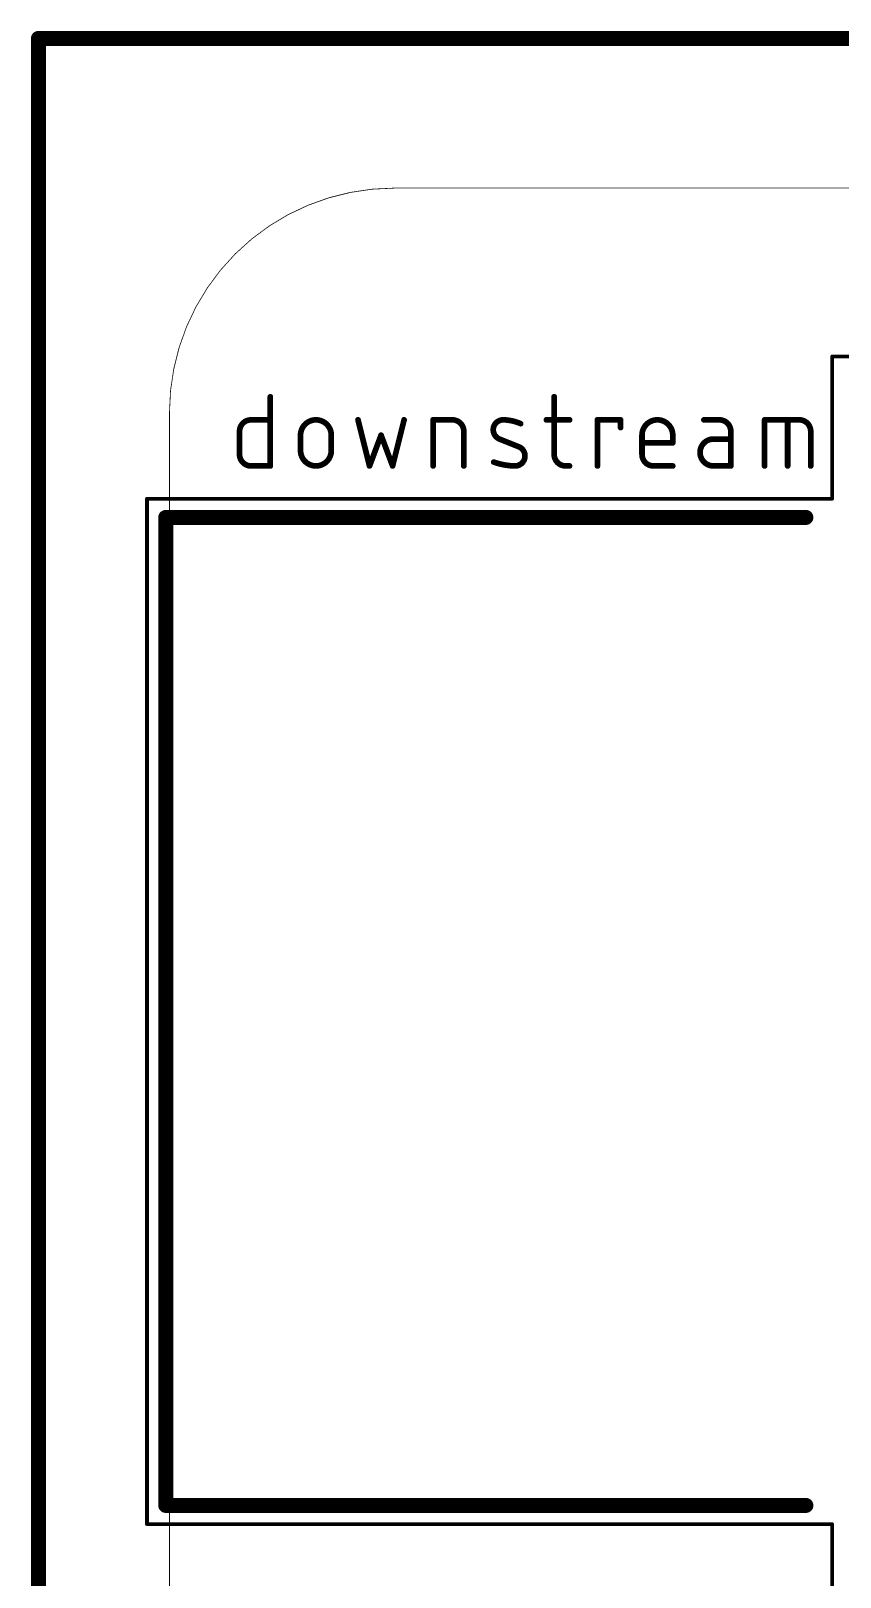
# Model space of a CAD drawing. Extents: x -59.9 to -20.9, y 122.9 to 183.1.
# Drawn here: x -59.85 to -49.04, y 162.44 to 183.1 of the extents above; entities that cross this region are included whole.
import ezdxf

# ---------------------------------------------------------------- set-up
doc = ezdxf.new("R2010")
doc.units = 0
for name, color, linetype in [('1', 12, 'CONTINUOUS'), ('20', 31, 'CONTINUOUS'), ('21', 253, 'CONTINUOUS'), ('39', 12, 'CONTINUOUS')]:
    doc.layers.add(name, color=color, linetype=linetype)

msp = doc.modelspace()

# ---------------------------------------------------------------- linework, layer by layer
at = {"layer": '1', "const_width": 0.2}
for points in [[(-59.75, 183), (-21, 183)], [(-59.75, 123), (-59.75, 183)]]:
    msp.add_lwpolyline(points, dxfattribs=at)
at = {"layer": '1', "const_width": 0.1}
for points in [[(-59.75, 183.05, 1), (-59.75, 182.95)], [(-59.7, 183, 1), (-59.8, 183)]]:
    msp.add_lwpolyline(points, format="xyb", dxfattribs=at)
at = {"layer": '20'}
for points, const_width in [([(-55, 181, 0.4142), (-58, 178)], 0.01), ([(-55, 181.0025, 1), (-55, 180.9975)], 0.005), ([(-55, 180.9975, 1), (-55, 181.0025)], 0.005), ([(-57.9975, 178, 1), (-58.0025, 178)], 0.005), ([(-58.0025, 178, 1), (-57.9975, 178)], 0.005)]:
    msp.add_lwpolyline(points, format="xyb", dxfattribs=dict(at, const_width=const_width))
at = {"layer": '20', "const_width": 0.01}
for points in [[(-55, 181), (-26, 181)], [(-58, 128), (-58, 178)]]:
    msp.add_lwpolyline(points, dxfattribs=at)
at = {"layer": '21'}
for points, const_width in [([(-56.6533, 178.2119), (-56.6533, 177.2881)], 0.0762), ([(-52.8625, 178.2119), (-52.8625, 177.4421)], 0.0762), ([(-56.9099, 177.904), (-56.6533, 177.904)], 0.0762), ([(-55.482, 177.904), (-55.328, 177.2881)], 0.0762), ([(-55.0201, 177.2881), (-54.8661, 177.904)], 0.0762), ([(-54.4793, 177.2881), (-54.4793, 177.904)], 0.0762), ([(-54.4793, 177.904), (-54.2227, 177.904)], 0.0762), ([(-52.9651, 177.904), (-52.6572, 177.904)], 0.0762), ([(-52.2842, 177.2881), (-52.2842, 177.904)], 0.0762), ([(-52.2842, 177.904), (-51.9763, 177.904)], 0.0762), ([(-51.9763, 177.904), (-51.9763, 177.8013)], 0.0762), ([(-50.6573, 177.904), (-50.8626, 177.904)], 0.0762), ([(-50.052, 177.2881), (-50.052, 177.904)], 0.0762), ([(-50.052, 177.904), (-49.5901, 177.904)], 0.0762), ([(-49.7441, 177.2881), (-49.7441, 177.904)], 0.0762), ([(-57.0639, 177.4421), (-57.0639, 177.75)], 0.0762), ([(-56.2493, 177.4934), (-56.2493, 177.6987)], 0.0762), ([(-55.8388, 177.6987), (-55.8388, 177.4934)], 0.0762), ([(-55.328, 177.2881), (-55.1741, 177.6987)], 0.0762), ([(-55.1741, 177.6987), (-55.0201, 177.2881)], 0.0762), ([(-54.0688, 177.75), (-54.0688, 177.2881)], 0.0762), ([(-53.3358, 177.5447), (-53.5924, 177.6474)], 0.0762), ([(-51.6894, 177.4421), (-51.6894, 177.6987)], 0.0762), ([(-51.2788, 177.6987), (-51.2788, 177.596)], 0.0762), ([(-50.5033, 177.6474), (-50.7343, 177.6474)], 0.0762), ([(-50.5033, 177.2881), (-50.5033, 177.75)], 0.0762), ([(-49.4361, 177.75), (-49.4361, 177.2881)], 0.0762), ([(-51.2788, 177.596), (-51.6894, 177.596)], 0.0762), ([(-56.6533, 177.2881), (-56.9099, 177.2881)], 0.0762), ([(-52.7085, 177.2881), (-52.6572, 177.2881)], 0.0762), ([(-51.2788, 177.2881), (-51.5354, 177.2881)], 0.0762), ([(-50.7343, 177.2881), (-50.5033, 177.2881)], 0.0762), ([(-58.05, 176.6), (-49.5, 176.6)], 0.2), ([(-58.05, 163.4), (-58.05, 176.6)], 0.2), ([(-49.5, 163.4), (-58.05, 163.4)], 0.2)]:
    msp.add_lwpolyline(points, dxfattribs=dict(at, const_width=const_width))
for points, const_width in [([(-56.6342, 178.2119, 1), (-56.6723, 178.2119)], 0.0381), ([(-52.8434, 178.2119, 1), (-52.8815, 178.2119)], 0.0381), ([(-56.9099, 177.904, 0.4142), (-57.0639, 177.75)], 0.0762), ([(-56.9099, 177.923, 1), (-56.9099, 177.8849)], 0.0381), ([(-56.9099, 177.8849, 1), (-56.9099, 177.923)], 0.0381), ([(-56.6533, 177.8849, 1), (-56.6533, 177.923)], 0.0381), ([(-55.8388, 177.6987, 1), (-56.2493, 177.6987)], 0.0762), ([(-55.4635, 177.9086, 1), (-55.5005, 177.8993)], 0.0381), ([(-54.8476, 177.8993, 1), (-54.8846, 177.9086)], 0.0381), ([(-54.4603, 177.904, 1), (-54.4984, 177.904)], 0.0381), ([(-54.4793, 177.923, 1), (-54.4793, 177.8849)], 0.0381), ([(-54.0688, 177.75, 0.4142), (-54.2227, 177.904)], 0.0762), ([(-54.2227, 177.923, 1), (-54.2227, 177.8849)], 0.0381), ([(-54.2227, 177.8849, 1), (-54.2227, 177.923)], 0.0381), ([(-53.541, 177.904, 0.8318), (-53.5924, 177.6474)], 0.0762), ([(-53.5408, 177.923, 1), (-53.5413, 177.8849)], 0.0381), ([(-53.3101, 177.8526, 0.1026), (-53.541, 177.904)], 0.0762), ([(-53.5413, 177.8849, 1), (-53.5408, 177.923)], 0.0381), ([(-53.3179, 177.8353, 1), (-53.3023, 177.87)], 0.0381), ([(-52.9651, 177.923, 1), (-52.9651, 177.8849)], 0.0381), ([(-52.6572, 177.8849, 1), (-52.6572, 177.923)], 0.0381), ([(-52.2652, 177.904, 1), (-52.3033, 177.904)], 0.0381), ([(-52.2842, 177.923, 1), (-52.2842, 177.8849)], 0.0381), ([(-51.9573, 177.904, 1), (-51.9954, 177.904)], 0.0381), ([(-51.9763, 177.8849, 1), (-51.9763, 177.923)], 0.0381), ([(-51.2788, 177.6987, 1), (-51.6894, 177.6987)], 0.0762), ([(-50.8626, 177.923, 1), (-50.8626, 177.8849)], 0.0381), ([(-50.5033, 177.75, 0.4142), (-50.6573, 177.904)], 0.0762), ([(-50.6573, 177.923, 1), (-50.6573, 177.8849)], 0.0381), ([(-50.6573, 177.8849, 1), (-50.6573, 177.923)], 0.0381), ([(-50.052, 177.923, 1), (-50.052, 177.8849)], 0.0381), ([(-50.0329, 177.904, 1), (-50.071, 177.904)], 0.0381), ([(-49.725, 177.904, 1), (-49.7631, 177.904)], 0.0381), ([(-49.4361, 177.75, 0.4142), (-49.5901, 177.904)], 0.0762), ([(-49.5901, 177.923, 1), (-49.5901, 177.8849)], 0.0381), ([(-49.5901, 177.8849, 1), (-49.5901, 177.923)], 0.0381), ([(-57.0448, 177.75, 1), (-57.0829, 177.75)], 0.0381), ([(-57.0829, 177.75, 1), (-57.0448, 177.75)], 0.0381), ([(-56.2303, 177.6987, 1), (-56.2684, 177.6987)], 0.0381), ([(-56.2684, 177.6987, 1), (-56.2303, 177.6987)], 0.0381), ([(-55.8197, 177.6987, 1), (-55.8578, 177.6987)], 0.0381), ([(-55.8578, 177.6987, 1), (-55.8197, 177.6987)], 0.0381), ([(-55.1562, 177.7054, 1), (-55.1919, 177.692)], 0.0381), ([(-55.1562, 177.692, 1), (-55.1919, 177.7054)], 0.0381), ([(-54.0497, 177.75, 1), (-54.0878, 177.75)], 0.0381), ([(-54.0878, 177.75, 1), (-54.0497, 177.75)], 0.0381), ([(-53.5853, 177.665, 1), (-53.5994, 177.6297)], 0.0381), ([(-53.5994, 177.6297, 1), (-53.5853, 177.665)], 0.0381), ([(-51.9954, 177.8013, 1), (-51.9573, 177.8013)], 0.0381), ([(-51.6703, 177.6987, 1), (-51.7084, 177.6987)], 0.0381), ([(-51.7084, 177.6987, 1), (-51.6703, 177.6987)], 0.0381), ([(-51.2597, 177.6987, 1), (-51.2978, 177.6987)], 0.0381), ([(-51.2978, 177.6987, 1), (-51.2597, 177.6987)], 0.0381), ([(-50.7343, 177.6474, 1), (-50.7343, 177.2881)], 0.0762), ([(-50.7343, 177.6664, 1), (-50.7343, 177.6283)], 0.0381), ([(-50.7343, 177.6283, 1), (-50.7343, 177.6664)], 0.0381), ([(-50.4843, 177.75, 1), (-50.5224, 177.75)], 0.0381), ([(-50.5224, 177.75, 1), (-50.4843, 177.75)], 0.0381), ([(-50.5033, 177.6283, 1), (-50.5033, 177.6664)], 0.0381), ([(-49.4171, 177.75, 1), (-49.4552, 177.75)], 0.0381), ([(-49.4552, 177.75, 1), (-49.4171, 177.75)], 0.0381), ([(-57.0639, 177.4421, 0.4142), (-56.9099, 177.2881)], 0.0762), ([(-57.0448, 177.4421, 1), (-57.0829, 177.4421)], 0.0381), ([(-57.0829, 177.4421, 1), (-57.0448, 177.4421)], 0.0381), ([(-56.2493, 177.4934, 1), (-55.8388, 177.4934)], 0.0762), ([(-56.2303, 177.4934, 1), (-56.2684, 177.4934)], 0.0381), ([(-56.2684, 177.4934, 1), (-56.2303, 177.4934)], 0.0381), ([(-55.8197, 177.4934, 1), (-55.8578, 177.4934)], 0.0381), ([(-55.8578, 177.4934, 1), (-55.8197, 177.4934)], 0.0381), ([(-53.3871, 177.2881, 0.8318), (-53.3358, 177.5447)], 0.0762), ([(-53.3287, 177.5624, 1), (-53.3428, 177.527)], 0.0381), ([(-53.3428, 177.527, 1), (-53.3287, 177.5624)], 0.0381), ([(-52.8625, 177.4421, 0.4142), (-52.7085, 177.2881)], 0.0762), ([(-52.8434, 177.4421, 1), (-52.8815, 177.4421)], 0.0381), ([(-52.8815, 177.4421, 1), (-52.8434, 177.4421)], 0.0381), ([(-51.6894, 177.6151, 1), (-51.6894, 177.577)], 0.0381), ([(-51.6893, 177.4421, 0.4142), (-51.5354, 177.2881)], 0.0762), ([(-51.6703, 177.4421, 1), (-51.7084, 177.4421)], 0.0381), ([(-51.7084, 177.4421, 1), (-51.6703, 177.4421)], 0.0381), ([(-51.2978, 177.596, 1), (-51.2597, 177.596)], 0.0381), ([(-51.2788, 177.577, 1), (-51.2788, 177.6151)], 0.0381), ([(-56.9099, 177.3072, 1), (-56.9099, 177.2691)], 0.0381), ([(-56.9099, 177.2691, 1), (-56.9099, 177.3072)], 0.0381), ([(-56.6723, 177.2881, 1), (-56.6342, 177.2881)], 0.0381), ([(-56.6533, 177.2691, 1), (-56.6533, 177.3072)], 0.0381), ([(-55.3459, 177.2948, 1), (-55.3102, 177.2814)], 0.0381), ([(-55.3465, 177.2835, 1), (-55.3095, 177.2927)], 0.0381), ([(-55.0386, 177.2927, 1), (-55.0016, 177.2835)], 0.0381), ([(-55.0379, 177.2814, 1), (-55.0023, 177.2948)], 0.0381), ([(-54.4984, 177.2881, 1), (-54.4603, 177.2881)], 0.0381), ([(-54.0878, 177.2881, 1), (-54.0497, 177.2881)], 0.0381), ([(-53.6693, 177.3394, 0.083), (-53.3871, 177.2881)], 0.0762), ([(-53.6629, 177.3573, 1), (-53.6758, 177.3215)], 0.0381), ([(-53.3868, 177.3071, 1), (-53.3873, 177.2691)], 0.0381), ([(-53.3873, 177.2691, 1), (-53.3868, 177.3071)], 0.0381), ([(-52.7085, 177.3072, 1), (-52.7085, 177.2691)], 0.0381), ([(-52.7085, 177.269, 1), (-52.7085, 177.3071)], 0.0381), ([(-52.6572, 177.2691, 1), (-52.6572, 177.3072)], 0.0381), ([(-52.3033, 177.2881, 1), (-52.2652, 177.2881)], 0.0381), ([(-51.5354, 177.3072, 1), (-51.5354, 177.2691)], 0.0381), ([(-51.5354, 177.2691, 1), (-51.5354, 177.3072)], 0.0381), ([(-51.2788, 177.2691, 1), (-51.2788, 177.3072)], 0.0381), ([(-50.7343, 177.3072, 1), (-50.7343, 177.2691)], 0.0381), ([(-50.7343, 177.269, 1), (-50.7343, 177.3071)], 0.0381), ([(-50.5224, 177.2881, 1), (-50.4843, 177.2881)], 0.0381), ([(-50.5033, 177.2691, 1), (-50.5033, 177.3072)], 0.0381), ([(-50.071, 177.2881, 1), (-50.0329, 177.2881)], 0.0381), ([(-49.7631, 177.2881, 1), (-49.725, 177.2881)], 0.0381), ([(-49.4552, 177.2881, 1), (-49.4171, 177.2881)], 0.0381), ([(-58.05, 176.65, 1), (-58.05, 176.55)], 0.1), ([(-58, 176.6, 1), (-58.1, 176.6)], 0.1), ([(-49.5, 176.55, 1), (-49.5, 176.65)], 0.1), ([(-58.05, 163.45, 1), (-58.05, 163.35)], 0.1), ([(-58.1, 163.4, 1), (-58, 163.4)], 0.1), ([(-49.5, 163.35, 1), (-49.5, 163.45)], 0.1)]:
    msp.add_lwpolyline(points, format="xyb", dxfattribs=dict(at, const_width=const_width))
at = {"layer": '39', "const_width": 0.05}
for points in [[(-49.15, 176.85), (-49.15, 178.75)], [(-49.15, 178.75), (-42.5, 178.75)], [(-58.3, 163.15), (-58.3, 176.85)], [(-58.3, 176.85), (-49.15, 176.85)], [(-49.15, 163.15), (-58.3, 163.15)], [(-49.15, 161.25), (-49.15, 163.15)]]:
    msp.add_lwpolyline(points, dxfattribs=at)
at = {"layer": '39', "const_width": 0.025}
for points in [[(-49.1375, 178.75, 1), (-49.1625, 178.75)], [(-49.15, 178.7625, 1), (-49.15, 178.7375)], [(-58.2875, 176.85, 1), (-58.3125, 176.85)], [(-58.3, 176.8625, 1), (-58.3, 176.8375)], [(-49.1625, 176.85, 1), (-49.1375, 176.85)], [(-49.15, 176.8375, 1), (-49.15, 176.8625)], [(-58.3, 163.1625, 1), (-58.3, 163.1375)], [(-58.3125, 163.15, 1), (-58.2875, 163.15)], [(-49.1375, 163.15, 1), (-49.1625, 163.15)], [(-49.15, 163.1375, 1), (-49.15, 163.1625)]]:
    msp.add_lwpolyline(points, format="xyb", dxfattribs=at)

doc.saveas('drawing.dxf')
